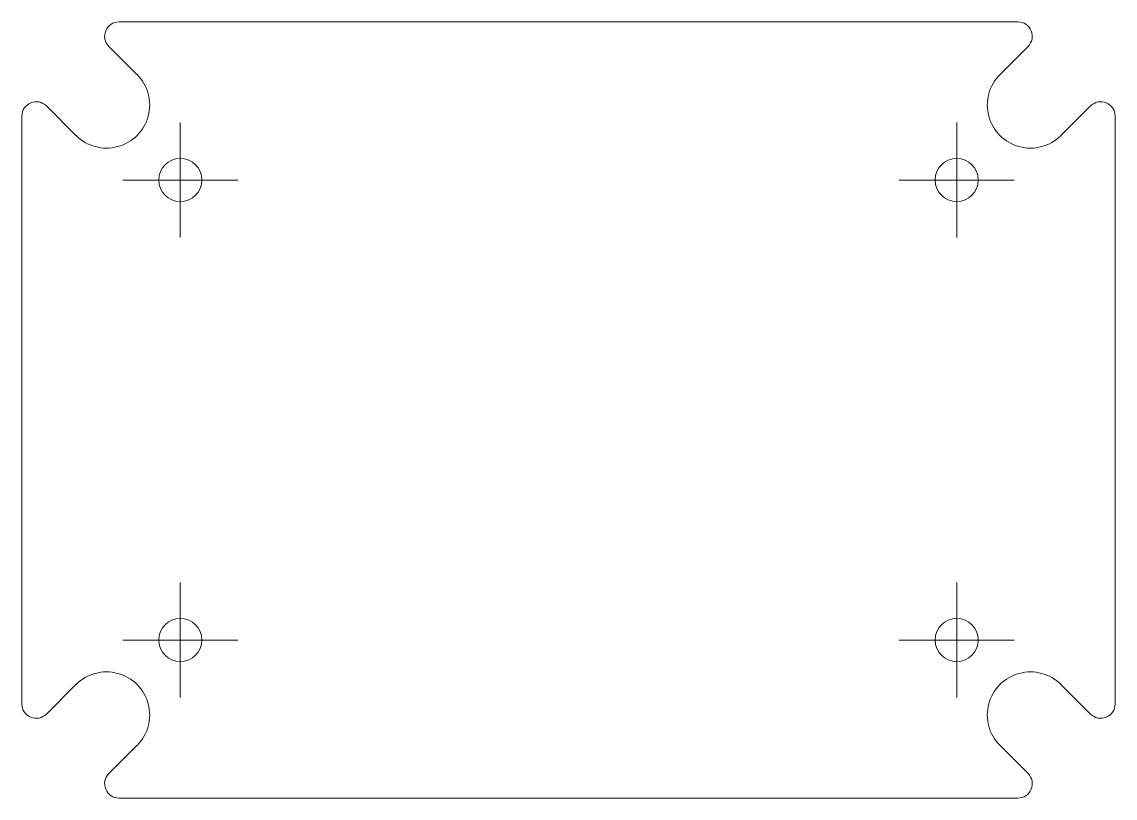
# Model space of a CAD drawing. Header units: millimetres. Extents: x 7 to 83, y 7.2 to 61.2.
import ezdxf

# ---------------------------------------------------------------- set-up
doc = ezdxf.new("R2010")
doc.units = ezdxf.units.MM

# ---------------------------------------------------------------- blocks, each defined once
blk = doc.blocks.new('SW_CENTERMARKSYMBOL_0')
at = {"color": 0, "linetype": 'Continuous', "lineweight": 0}
for p, q in [((0, 2.5), (0, 4)), ((0, 0), (0, 2.5)), ((-2.5, 0), (-4, 0)), ((0, 0), (-2.5, 0)), ((0, 0), (0, -2.5)), ((0, 0), (2.5, 0)), ((2.5, 0), (4, 0)), ((0, -2.5), (0, -4))]:
    blk.add_line(p, q, dxfattribs=at)
blk = doc.blocks.new('SW_CENTERMARKSYMBOL_1')
at = {"color": 0, "linetype": 'Continuous', "lineweight": 0}
for p, q in [((0, 2.5), (0, 4)), ((0, 0), (0, 2.5)), ((-2.5, 0), (-4, 0)), ((0, 0), (-2.5, 0)), ((0, 0), (0, -2.5)), ((0, 0), (2.5, 0)), ((2.5, 0), (4, 0)), ((0, -2.5), (0, -4))]:
    blk.add_line(p, q, dxfattribs=at)
blk = doc.blocks.new('SW_CENTERMARKSYMBOL_2')
at = {"color": 0, "linetype": 'Continuous', "lineweight": 0}
for p, q in [((0, 2.5), (0, 4)), ((0, 0), (0, 2.5)), ((-2.5, 0), (-4, 0)), ((0, 0), (-2.5, 0)), ((0, 0), (0, -2.5)), ((0, 0), (2.5, 0)), ((2.5, 0), (4, 0)), ((0, -2.5), (0, -4))]:
    blk.add_line(p, q, dxfattribs=at)
blk = doc.blocks.new('SW_CENTERMARKSYMBOL_3')
at = {"color": 0, "linetype": 'Continuous', "lineweight": 0}
for p, q in [((0, 2.5), (0, 4)), ((0, 0), (0, 2.5)), ((-2.5, 0), (-4, 0)), ((0, 0), (-2.5, 0)), ((0, 0), (0, -2.5)), ((0, 0), (2.5, 0)), ((2.5, 0), (4, 0)), ((0, -2.5), (0, -4))]:
    blk.add_line(p, q, dxfattribs=at)

msp = doc.modelspace()

# ---------------------------------------------------------------- linework, layer by layer
at = {"color": 7, "linetype": 'Continuous', "lineweight": 15}
for p, q in [((76.285, 61.192), (13.795, 61.192)), ((13.089, 59.485), (15.044, 57.533)), ((75.037, 57.533), (76.992, 59.485)), ((10.803, 53.289), (8.747, 55.345)), ((81.333, 55.345), (79.277, 53.289)), ((7.04, 54.637), (7.04, 13.747)), ((83.04, 13.747), (83.04, 54.637)), ((8.747, 13.04), (10.803, 15.096)), ((79.277, 15.096), (81.333, 13.04)), ((15.044, 10.851), (13.089, 8.9)), ((76.992, 8.9), (75.037, 10.851)), ((13.795, 7.192), (76.285, 7.192))]:
    msp.add_line(p, q, dxfattribs=at)
for centre in [(18.053, 50.191), (72.028, 50.191), (18.053, 18.193), (72.028, 18.193)]:
    msp.add_circle(centre, 1.5, dxfattribs=at)
for centre, radius, start, end in [((13.795, 60.192), 1, 90, 225.05544), ((76.285, 60.192), 1, 314.94456, 90), ((12.925, 55.41), 3, 225, 45.05544), ((77.156, 55.41), 3, 134.94456, 315), ((8.04, 54.637), 1, 45, 180), ((82.04, 54.637), 1, 360, 135), ((12.925, 12.975), 3, 314.94456, 135), ((77.156, 12.975), 3, 45, 225.05544), ((8.04, 13.747), 1, 180, 315), ((82.04, 13.747), 1, 225, 0), ((13.795, 8.192), 1, 134.94456, 270), ((76.285, 8.192), 1, 270, 45.05544)]:
    msp.add_arc(centre, radius, start, end, dxfattribs=at)

# ---------------------------------------------------------------- block references
at = {"color": 7, "linetype": 'Continuous', "lineweight": 0}
for name, p in [('SW_CENTERMARKSYMBOL_0', (18.053, 50.191)), ('SW_CENTERMARKSYMBOL_1', (72.028, 50.191)), ('SW_CENTERMARKSYMBOL_3', (18.053, 18.193)), ('SW_CENTERMARKSYMBOL_2', (72.028, 18.193))]:
    msp.add_blockref(name, p, dxfattribs=at)

doc.saveas('drawing.dxf')
